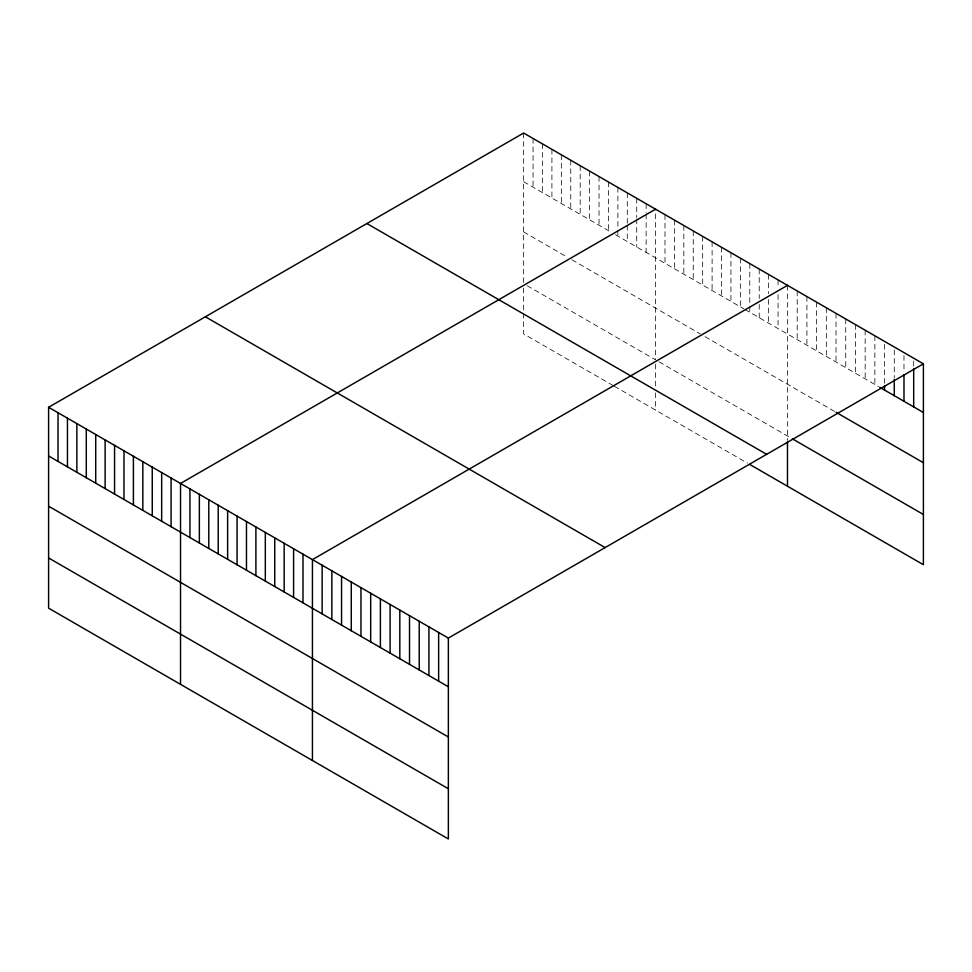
<?xml version="1.0" encoding="UTF-8"?>
<svg xmlns="http://www.w3.org/2000/svg" width="972" height="972" viewBox="0 0 972 972"><rect width="100%" height="100%" fill="white"/><g stroke="black" fill="none" stroke-linecap="round" stroke-linejoin="round"><path stroke-width="0.73" stroke-dasharray="4.86 3.65" d="M523.641 181.703L610.805 232.029M615.519 234.738L743.908 308.865M745.087 309.546L878.494 386.577M523.641 231.931L567.223 257.094M571.937 259.816L700.326 333.931M705.04 336.652L834.814 411.581M527.176 285.719L655.565 359.847L655.565 209.187M659.101 361.888L791.123 438.105M613.162 385.592L523.641 333.906L523.641 313.822M614.34 386.273L747.432 463.122M913.692 361.171L913.692 367.064M903.984 355.558L903.984 371.79M894.276 349.956L894.276 377.987M884.569 344.355L884.569 384.183M874.861 335.802L874.861 384.475M865.153 330.188L865.153 378.861M855.445 324.587L855.445 373.26M845.737 318.986L845.737 367.659M836.029 313.373L836.029 362.058M826.322 307.772L826.322 356.445M816.614 302.171L816.614 350.843M806.906 296.557L806.906 345.242M797.198 290.956L797.198 339.629M787.478 285.355L787.478 440.316M778.062 279.912L778.062 287.287M778.062 294.662L778.062 328.585M768.633 274.469L768.633 293.641M768.633 299.546L768.633 323.141M759.217 269.037L759.217 298.526M759.217 304.43L759.217 317.71M749.789 263.594L749.789 304.892M749.789 306.362L749.789 312.267M740.372 258.151L740.372 306.824M730.944 252.708L730.944 301.381M721.528 247.277L721.528 295.95M712.099 241.834L712.099 290.507M702.683 236.39L702.683 285.063M693.255 230.947L693.255 279.62M683.838 225.516L683.838 274.189M674.41 220.073L674.41 268.746M664.994 214.63L664.994 263.303M655.565 364.148L655.565 387.111M655.565 392.858L655.565 410.075M646.137 203.743L646.137 212.601M646.137 214.071L646.137 252.428M636.721 198.312L636.721 217.485M636.721 218.955L636.721 246.985M627.292 192.869L627.292 223.839M627.292 225.322L627.292 241.542M617.876 187.426L617.876 228.724M617.876 230.206L617.876 236.099M608.448 181.983L608.448 230.668M599.031 176.552L599.031 225.225M589.603 171.108L589.603 219.781M580.187 165.665L580.187 214.338M570.758 160.222L570.758 208.907M561.342 154.791L561.342 203.464M551.914 149.348L551.914 198.021M542.498 143.905L542.498 192.578M533.069 138.461L533.069 187.146M523.641 133.03L523.641 283.678M523.641 287.991L523.641 310.955"/><path stroke-width="1.46" d="M923.4 363.82L448.359 638.094L448.359 838.97L48.6 608.18L48.6 407.292L523.641 133.03L923.4 363.82L923.4 564.708L749.789 464.47M655.565 209.187L180.525 483.461L180.525 684.337M787.478 285.355L312.437 559.617L312.437 760.505M879.709 387.269L923.4 412.493M836.029 412.286L923.4 462.733M792.338 438.809L923.4 514.48M366.881 223.536L766.641 454.325M205.359 316.787L605.119 547.576M48.6 407.292L448.359 638.094M48.6 455.965L448.359 686.767M48.6 506.193L448.359 736.995M48.6 557.952L448.359 788.742M913.692 368.546L913.692 406.891M903.984 374.742L903.984 401.29M894.276 379.457L894.276 395.677M884.569 385.653L884.569 390.076M787.478 441.75L787.478 486.243M438.639 632.48L438.639 681.153M428.931 626.879L428.931 675.552M419.224 621.278L419.224 669.951M409.516 615.665L409.516 664.338M399.808 610.064L399.808 658.737M390.1 604.463L390.1 653.135M380.392 598.849L380.392 647.522M370.684 593.248L370.684 641.921M360.977 587.647L360.977 636.32M351.269 582.034L351.269 630.707M341.561 576.432L341.561 625.105M331.853 570.831L331.853 619.504M322.145 565.218L322.145 613.903M303.009 554.174L303.009 602.847M293.593 548.743L293.593 597.416M284.164 543.299L284.164 591.972M274.748 537.856L274.748 586.529M265.32 532.413L265.32 581.086M255.903 526.982L255.903 575.655M246.475 521.539L246.475 570.212M237.059 516.096L237.059 564.768M227.63 510.652L227.63 559.325M218.214 505.221L218.214 553.894M208.786 499.778L208.786 548.451M199.369 494.335L199.369 543.008M189.941 488.892L189.941 537.565M171.096 478.017L171.096 526.69M161.668 472.574L161.668 521.247M152.252 467.131L152.252 515.804M142.823 461.7L142.823 510.373M133.407 456.257L133.407 504.93M123.979 450.814L123.979 499.487M114.562 445.37L114.562 494.043M105.134 439.939L105.134 488.612M95.718 434.496L95.718 483.169M86.289 429.053L86.289 477.726M76.873 423.61L76.873 472.283M67.445 418.179L67.445 466.852M58.028 412.736L58.028 461.408"/></g></svg>
